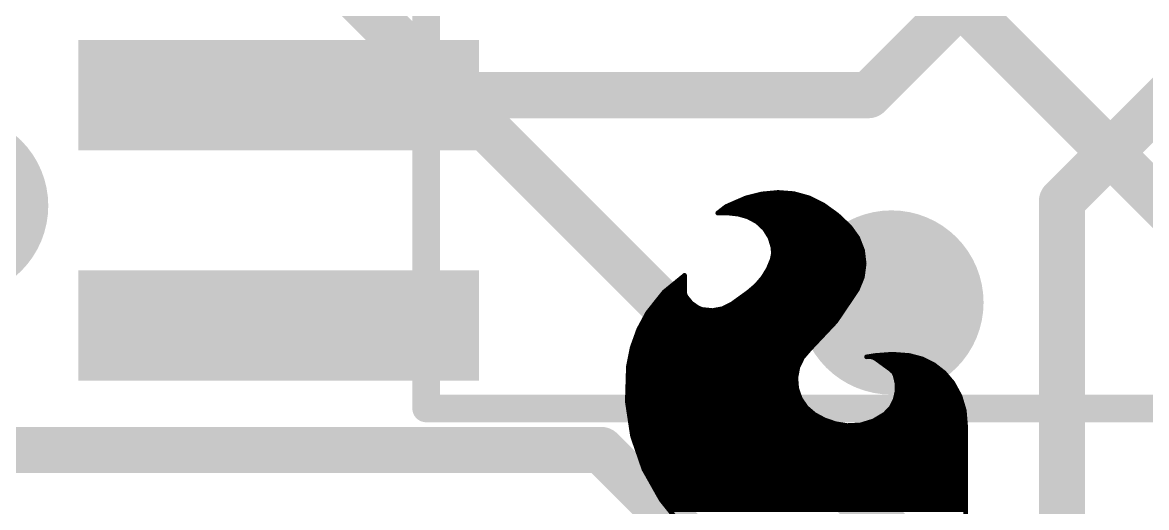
# Model space of a CAD drawing. Extents: x -109 to 32, y -1 to 19.
# Drawn here: x 12.99 to 19.19, y 12.84 to 15.51 of the extents above; entities that cross this region are included whole.
import ezdxf

# ---------------------------------------------------------------- set-up
doc = ezdxf.new("R2010")
doc.units = 0
for name, color, linetype in [('1', 12, 'CONTINUOUS'), ('16', 132, 'CONTINUOUS'), ('18', 110, 'CONTINUOUS'), ('21', 53, 'CONTINUOUS'), ('22', 53, 'CONTINUOUS'), ('51', 53, 'CONTINUOUS')]:
    doc.layers.add(name, color=color, linetype=linetype)

# ---------------------------------------------------------------- blocks, each defined once
blk = doc.blocks.new('RECT')
blk.add_solid([(-0.5, -0.5), (0.5, -0.5), (-0.5, 0.5), (0.5, 0.5)])
blk = doc.blocks.new('ROUNDV')
at = {"const_width": 0.5}
blk.add_lwpolyline([(0, -0.25, 1), (0, 0.25, 1), (0, -0.25)], format="xyb", dxfattribs=at)

msp = doc.modelspace()

# ---------------------------------------------------------------- linework, layer by layer
at = {"layer": '1', "const_width": 0.254}
for points in [[(18.923, 16.383), (17.653, 15.113)], [(17.653, 15.113), (14.4018, 15.113)], [(18.72, 14.529), (19.304, 15.113)], [(19.304, 15.113), (21.1328, 15.113)], [(18.72, 11.25), (18.72, 14.529)], [(12.4206, 13.1572), (16.1798, 13.1572)], [(16.1798, 13.1572), (17.12, 12.217)]]:
    msp.add_lwpolyline(points, dxfattribs=at)
at = {"layer": '1', "const_width": 0.127}
for points in [[(14.4018, 15.1765, 1), (14.4018, 15.0495)], [(17.6081, 15.1579, 1), (17.6979, 15.0681)], [(17.653, 15.0495, 1), (17.653, 15.1765)], [(19.304, 15.1765, 1), (19.304, 15.0495)], [(18.7835, 14.529, 1), (18.6565, 14.529)], [(18.6751, 14.5739, 1), (18.7649, 14.4841)], [(16.2247, 13.2021, 1), (16.1349, 13.1123)], [(16.1798, 13.0937, 1), (16.1798, 13.2207)]]:
    msp.add_lwpolyline(points, format="xyb", dxfattribs=at)
at = {"layer": '16', "const_width": 0.254}
for points in [[(13.97, 16.51), (18.034, 12.446)], [(17.399, 16.383), (20.32, 13.462)]]:
    msp.add_lwpolyline(points, dxfattribs=at)
at = {"layer": '21', "const_width": 0.1524}
msp.add_lwpolyline([(15.215, 13.386), (20.3196, 13.386)], dxfattribs=at)
at = {"layer": '21', "const_width": 0.0762}
msp.add_lwpolyline([(15.215, 13.4241, 1), (15.215, 13.3479)], format="xyb", dxfattribs=at)
at = {"layer": '22', "const_width": 0.0254}
for points in [[(16.9774, 14.5466), (17.0651, 14.5686)], [(17.0078, 14.5542), (17.3011, 14.5542)], [(17.0651, 14.5686), (17.1552, 14.5771)], [(17.1552, 14.5771), (17.2421, 14.5705)], [(17.2421, 14.5705), (17.3261, 14.5473)], [(16.825, 14.4653), (16.8685, 14.4991)], [(16.8685, 14.4991), (16.9189, 14.5212)], [(16.8783, 14.5034), (17.4112, 14.5034)], [(16.9189, 14.5212), (16.9545, 14.5364)], [(16.9367, 14.5288), (17.3633, 14.5288)], [(16.9545, 14.5364), (16.9774, 14.5466)], [(17.3261, 14.5473), (17.4041, 14.5085)], [(17.4041, 14.5085), (17.4818, 14.4525)], [(16.8834, 14.4628), (16.8224, 14.4628)], [(16.8224, 14.4628), (16.8225, 14.4628)], [(16.8225, 14.4628), (16.825, 14.4653)], [(16.8413, 14.478), (17.4464, 14.478)], [(16.9363, 14.4569), (16.8834, 14.4628)], [(16.9875, 14.4424), (16.9363, 14.4569)], [(16.9514, 14.4526), (17.4816, 14.4526)], [(17.0383, 14.4154), (16.9875, 14.4424)], [(17.0161, 14.4272), (17.5085, 14.4272)], [(17.4818, 14.4525), (17.5514, 14.3866)], [(17.0803, 14.3762), (17.0383, 14.4154)], [(17.0528, 14.4018), (17.5353, 14.4018)], [(17.08, 14.3764), (17.5587, 14.3764)], [(17.1106, 14.3273), (17.0803, 14.3762)], [(17.5514, 14.3866), (17.5945, 14.3262)], [(17.0959, 14.351), (17.5768, 14.351)], [(17.1272, 14.2723), (17.1106, 14.3273)], [(17.1111, 14.3256), (17.5948, 14.3256)], [(17.5945, 14.3262), (17.6213, 14.257)], [(17.1188, 14.3002), (17.6046, 14.3002)], [(17.1264, 14.2748), (17.6144, 14.2748)], [(17.1286, 14.2389), (17.1272, 14.2723)], [(17.1282, 14.2494), (17.6222, 14.2494)], [(17.6213, 14.257), (17.6299, 14.1833)], [(17.1006, 14.1547), (17.1221, 14.2062)], [(17.1189, 14.1986), (17.6281, 14.1986)], [(17.1221, 14.2062), (17.1286, 14.2389)], [(17.1256, 14.224), (17.6251, 14.224)], [(17.6299, 14.1833), (17.62, 14.1098)], [(16.5269, 14.0278), (16.6395, 14.1199)], [(16.6395, 14.1199), (16.6395, 14.031)], [(17.0713, 14.1072), (17.1006, 14.1547)], [(17.0807, 14.1224), (17.6217, 14.1224)], [(17.0964, 14.1478), (17.6251, 14.1478)], [(17.1083, 14.1732), (17.6286, 14.1732)], [(16.5804, 14.0716), (16.6395, 14.0716)], [(16.6115, 14.097), (16.6395, 14.097)], [(16.9926, 14.0284), (17.035, 14.0648)], [(17.035, 14.0648), (17.0713, 14.1072)], [(17.0408, 14.0716), (17.6044, 14.0716)], [(17.0626, 14.097), (17.6147, 14.097)], [(17.62, 14.1098), (17.592, 14.0411)], [(16.4363, 13.9141), (16.5269, 14.0278)], [(16.5011, 13.9954), (16.6533, 13.9954)], [(16.5213, 14.0208), (16.6409, 14.0208)], [(16.5494, 14.0462), (16.6395, 14.0462)], [(16.6395, 14.031), (16.6415, 14.0165)], [(16.6415, 14.0165), (16.6472, 14.003)], [(16.6472, 14.003), (16.6769, 13.9663)], [(16.9012, 13.9624), (16.9926, 14.0284)], [(16.9469, 13.9954), (17.5612, 13.9954)], [(16.9821, 14.0208), (17.5783, 14.0208)], [(17.0133, 14.0462), (17.5941, 14.0462)], [(17.592, 14.0411), (17.4734, 13.8653)], [(16.4606, 13.9446), (16.7083, 13.9446)], [(16.4809, 13.97), (16.6739, 13.97)], [(16.6769, 13.9663), (16.7157, 13.9395)], [(16.7157, 13.9395), (16.7361, 13.9319)], [(16.7361, 13.9319), (16.7933, 13.9258)], [(16.7933, 13.9258), (16.8499, 13.9362)], [(16.8499, 13.9362), (16.9012, 13.9624)], [(16.8664, 13.9446), (17.5269, 13.9446)], [(16.9117, 13.97), (17.544, 13.97)], [(16.3862, 13.8207), (16.4363, 13.9141)], [(16.4118, 13.8684), (17.4755, 13.8684)], [(16.4254, 13.8938), (17.4926, 13.8938)], [(16.4404, 13.9192), (17.5098, 13.9192)], [(16.3504, 13.7209), (16.3862, 13.8207)], [(16.385, 13.8176), (17.4285, 13.8176)], [(16.3981, 13.843), (17.4524, 13.843)], [(17.4734, 13.8653), (17.3279, 13.7109)], [(16.3668, 13.7668), (17.3806, 13.7668)], [(16.3759, 13.7922), (17.4045, 13.7922)], [(16.3297, 13.6169), (16.3504, 13.7209)], [(16.3443, 13.6906), (17.3106, 13.6906)], [(16.3494, 13.716), (17.3327, 13.716)], [(16.3577, 13.7414), (17.3566, 13.7414)], [(17.3279, 13.7109), (17.2896, 13.666)], [(17.6911, 13.6779), (17.7851, 13.6852)], [(17.7851, 13.6852), (17.8791, 13.6779)], [(16.3343, 13.6398), (17.2771, 13.6398)], [(16.3393, 13.6652), (17.2892, 13.6652)], [(17.2896, 13.666), (17.2641, 13.6127)], [(17.6428, 13.6703), (17.6911, 13.6779)], [(17.6605, 13.672), (17.6428, 13.6703)], [(17.6779, 13.6685), (17.6605, 13.672)], [(17.6936, 13.6601), (17.6779, 13.6685)], [(17.6841, 13.6652), (17.9273, 13.6652)], [(17.7775, 13.5992), (17.6936, 13.6601)], [(17.7216, 13.6398), (17.9888, 13.6398)], [(17.8791, 13.6779), (17.949, 13.6595)], [(17.949, 13.6595), (18.0138, 13.6274)], [(18.0138, 13.6274), (18.0708, 13.583)], [(16.3237, 13.4241), (16.3297, 13.6169)], [(16.328, 13.5636), (17.255, 13.5636)], [(16.3288, 13.589), (17.2598, 13.589)], [(16.3296, 13.6144), (17.265, 13.6144)], [(17.2641, 13.6127), (17.2534, 13.5546)], [(17.7566, 13.6144), (18.0305, 13.6144)], [(17.7913, 13.5858), (17.7775, 13.5992)], [(17.788, 13.589), (18.0631, 13.589)], [(17.8003, 13.5687), (17.7913, 13.5858)], [(17.8102, 13.5242), (17.8003, 13.5687)], [(17.8014, 13.5636), (18.0874, 13.5636)], [(18.0708, 13.583), (18.1178, 13.528)], [(16.3264, 13.5128), (17.2566, 13.5128)], [(16.3272, 13.5382), (17.2546, 13.5382)], [(17.2534, 13.5546), (17.258, 13.4957)], [(17.8071, 13.5382), (18.1091, 13.5382)], [(17.8102, 13.4786), (17.8102, 13.5242)], [(17.8102, 13.5128), (18.1261, 13.5128)], [(18.1178, 13.528), (18.1579, 13.4548)], [(16.3241, 13.4366), (17.2799, 13.4366)], [(16.3249, 13.462), (17.2698, 13.462)], [(16.3256, 13.4874), (17.2609, 13.4874)], [(17.258, 13.4957), (17.2776, 13.44)], [(17.2776, 13.44), (17.311, 13.3913)], [(17.8003, 13.4341), (17.8102, 13.4786)], [(17.8009, 13.4366), (18.1634, 13.4366)], [(17.8065, 13.462), (18.154, 13.462)], [(17.8102, 13.4874), (18.1401, 13.4874)], [(18.1579, 13.4548), (18.1819, 13.3749)], [(16.3525, 13.2334), (16.3237, 13.4241)], [(16.3256, 13.4112), (17.2973, 13.4112)], [(16.3295, 13.3858), (17.3173, 13.3858)], [(17.311, 13.3913), (17.3558, 13.3528)], [(17.7444, 13.3553), (17.7781, 13.3907)], [(17.7734, 13.3858), (18.1787, 13.3858)], [(17.7781, 13.3907), (17.8003, 13.4341)], [(17.7886, 13.4112), (18.171, 13.4112)], [(18.1819, 13.3749), (18.1889, 13.2918)], [(16.3333, 13.3604), (17.3469, 13.3604)], [(16.3372, 13.335), (17.3888, 13.335)], [(17.3558, 13.3528), (17.4122, 13.3224)], [(17.4122, 13.3224), (17.4729, 13.3019)], [(17.6102, 13.2955), (17.681, 13.3171)], [(17.681, 13.3171), (17.7444, 13.3553)], [(17.7107, 13.335), (18.1853, 13.335)], [(17.7493, 13.3604), (18.1832, 13.3604)], [(16.341, 13.3096), (17.4501, 13.3096)], [(16.3448, 13.2842), (18.1889, 13.2842)], [(16.3487, 13.2588), (18.1889, 13.2588)], [(17.4729, 13.3019), (17.5362, 13.2918)], [(17.5362, 13.2918), (17.6102, 13.2955)], [(17.6565, 13.3096), (18.1874, 13.3096)], [(18.1889, 13.2918), (18.1889, 11.7754)], [(16.4153, 13.051), (16.3525, 13.2334)], [(16.3525, 13.2334), (18.1889, 13.2334)], [(16.3613, 13.208), (18.1889, 13.208)], [(16.37, 13.1826), (18.1889, 13.1826)], [(16.3788, 13.1572), (18.1889, 13.1572)], [(16.3875, 13.1318), (18.1889, 13.1318)], [(16.3962, 13.1064), (18.1889, 13.1064)], [(16.405, 13.081), (18.1889, 13.081)], [(16.4137, 13.0556), (18.1889, 13.0556)], [(16.51, 12.8829), (16.4153, 13.051)], [(16.427, 13.0302), (18.1889, 13.0302)], [(16.4413, 13.0048), (18.1889, 13.0048)], [(16.4556, 12.9794), (18.1889, 12.9794)], [(16.47, 12.954), (18.1889, 12.954)], [(16.4843, 12.9286), (18.1889, 12.9286)], [(16.4986, 12.9032), (18.1889, 12.9032)], [(16.5984, 12.7722), (16.51, 12.8829)], [(16.5141, 12.8778), (18.1889, 12.8778)], [(16.5344, 12.8524), (18.1889, 12.8524)], [(16.5547, 12.827), (18.1889, 12.827)]]:
    msp.add_lwpolyline(points, dxfattribs=at)
at = {"layer": '22', "const_width": 0.0127}
for points in [[(17.0078, 14.5606, 1), (17.0078, 14.5479)], [(17.0645, 14.5749, 1), (17.0658, 14.5622)], [(17.0667, 14.5624, 1), (17.0636, 14.5747)], [(17.1557, 14.5834, 1), (17.1547, 14.5708)], [(17.1558, 14.5708, 1), (17.1546, 14.5834)], [(17.2438, 14.5766, 1), (17.2404, 14.5644)], [(17.2416, 14.5641, 1), (17.2426, 14.5768)], [(17.3011, 14.5479, 1), (17.3011, 14.5606)], [(16.8659, 14.5049, 1), (16.871, 14.4933)], [(16.8724, 14.4941, 1), (16.8646, 14.5041)], [(16.8783, 14.5098, 1), (16.8783, 14.4971)], [(16.9164, 14.527, 1), (16.9214, 14.5154)], [(16.9214, 14.5154, 1), (16.9164, 14.527)], [(16.9367, 14.5351, 1), (16.9367, 14.5225)], [(16.9519, 14.5422, 1), (16.9571, 14.5306)], [(16.957, 14.5306, 1), (16.952, 14.5422)], [(16.9759, 14.5528, 1), (16.9789, 14.5404)], [(16.98, 14.5408, 1), (16.9748, 14.5524)], [(17.3289, 14.553, 1), (17.3233, 14.5416)], [(17.3244, 14.5412, 1), (17.3278, 14.5534)], [(17.3633, 14.5225, 1), (17.3633, 14.5351)], [(17.4078, 14.5137, 1), (17.4004, 14.5033)], [(17.4013, 14.5028, 1), (17.4069, 14.5142)], [(17.4112, 14.4971, 1), (17.4112, 14.5098)], [(16.8224, 14.4692, 1), (16.8224, 14.4565)], [(16.8224, 14.4692, 1), (16.8224, 14.4565)], [(16.818, 14.4673, 1), (16.827, 14.4583)], [(16.8211, 14.4703, 1), (16.8289, 14.4603)], [(16.8295, 14.4608, 1), (16.8205, 14.4698)], [(16.8225, 14.4565, 1), (16.8225, 14.4692)], [(16.8413, 14.4844, 1), (16.8413, 14.4717)], [(16.8841, 14.4691, 1), (16.8827, 14.4565)], [(16.8834, 14.4565, 1), (16.8834, 14.4692)], [(16.938, 14.463, 1), (16.9346, 14.4508)], [(16.9356, 14.4506, 1), (16.937, 14.4632)], [(16.9514, 14.4589, 1), (16.9514, 14.4463)], [(16.9905, 14.448, 1), (16.9845, 14.4368)], [(16.9858, 14.4363, 1), (16.9892, 14.4485)], [(17.0161, 14.4336, 1), (17.0161, 14.4209)], [(17.4464, 14.4717, 1), (17.4464, 14.4844)], [(17.4862, 14.4571, 1), (17.4774, 14.4478)], [(17.4781, 14.4473, 1), (17.4855, 14.4576)], [(17.4816, 14.4463, 1), (17.4816, 14.4589)], [(17.5085, 14.4209, 1), (17.5085, 14.4336)], [(17.0426, 14.4201, 1), (17.0339, 14.4108)], [(17.0353, 14.4098, 1), (17.0412, 14.421)], [(17.0528, 14.4082, 1), (17.0528, 14.3955)], [(17.08, 14.3827, 1), (17.08, 14.3701)], [(17.0856, 14.3795, 1), (17.0749, 14.3728)], [(17.0759, 14.3715, 1), (17.0846, 14.3808)], [(17.5353, 14.3955, 1), (17.5353, 14.4082)], [(17.5566, 14.3903, 1), (17.5462, 14.3829)], [(17.547, 14.382, 1), (17.5558, 14.3912)], [(17.5587, 14.3701, 1), (17.5587, 14.3827)], [(17.0959, 14.3574, 1), (17.0959, 14.3447)], [(17.1167, 14.3292, 1), (17.1045, 14.3255)], [(17.1111, 14.332, 1), (17.1111, 14.3193)], [(17.1052, 14.324, 1), (17.116, 14.3307)], [(17.5768, 14.3447, 1), (17.5768, 14.3574)], [(17.6005, 14.3285, 1), (17.5886, 14.3239)], [(17.5894, 14.3225, 1), (17.5997, 14.3299)], [(17.5948, 14.3193, 1), (17.5948, 14.332)], [(17.1188, 14.3065, 1), (17.1188, 14.2939)], [(17.1264, 14.2812, 1), (17.1264, 14.2685)], [(17.1335, 14.2726, 1), (17.1209, 14.272)], [(17.1211, 14.2705, 1), (17.1333, 14.2741)], [(17.1282, 14.2558, 1), (17.1282, 14.2431)], [(17.6046, 14.2939, 1), (17.6046, 14.3065)], [(17.6144, 14.2685, 1), (17.6144, 14.2812)], [(17.6276, 14.2578, 1), (17.615, 14.2563)], [(17.6153, 14.2547, 1), (17.6272, 14.2593)], [(17.6222, 14.2431, 1), (17.6222, 14.2558)], [(17.1189, 14.205, 1), (17.1189, 14.1923)], [(17.1159, 14.2074, 1), (17.1283, 14.205)], [(17.128, 14.2038, 1), (17.1162, 14.2086)], [(17.1256, 14.2303, 1), (17.1256, 14.2177)], [(17.1223, 14.2387, 1), (17.135, 14.2392)], [(17.1348, 14.2377, 1), (17.1224, 14.2402)], [(17.6362, 14.1825, 1), (17.6236, 14.1842)], [(17.6251, 14.2177, 1), (17.6251, 14.2303)], [(17.6281, 14.1923, 1), (17.6281, 14.205)], [(16.6459, 14.1199, 1), (16.6332, 14.1199)], [(16.6435, 14.115, 1), (16.6355, 14.1248)], [(17.0807, 14.1288, 1), (17.0807, 14.1161)], [(17.0964, 14.1541, 1), (17.0964, 14.1415)], [(17.0948, 14.1571, 1), (17.1065, 14.1522)], [(17.106, 14.1514, 1), (17.0952, 14.158)], [(17.1083, 14.1796, 1), (17.1083, 14.1669)], [(17.6217, 14.1161, 1), (17.6217, 14.1288)], [(17.6236, 14.1826, 1), (17.6362, 14.1841)], [(17.6251, 14.1415, 1), (17.6251, 14.1541)], [(17.6286, 14.1669, 1), (17.6286, 14.1796)], [(16.5804, 14.0779, 1), (16.5804, 14.0653)], [(16.6115, 14.1034, 1), (16.6115, 14.0907)], [(16.6395, 14.0907, 1), (16.6395, 14.1034)], [(16.6395, 14.0653, 1), (16.6395, 14.0779)], [(17.0301, 14.0689, 1), (17.0398, 14.0607)], [(17.0391, 14.06, 1), (17.0308, 14.0696)], [(17.0408, 14.0779, 1), (17.0408, 14.0653)], [(17.0626, 14.1034, 1), (17.0626, 14.0907)], [(17.0659, 14.1105, 1), (17.0767, 14.1039)], [(17.0761, 14.1031, 1), (17.0665, 14.1113)], [(17.6044, 14.0653, 1), (17.6044, 14.0779)], [(17.6137, 14.1107, 1), (17.6263, 14.109)], [(17.6258, 14.1074, 1), (17.6141, 14.1122)], [(17.6147, 14.0907, 1), (17.6147, 14.1034)], [(16.5011, 14.0017, 1), (16.5011, 13.9891)], [(16.5213, 14.0272, 1), (16.5213, 14.0145)], [(16.5229, 14.0327, 1), (16.531, 14.0229)], [(16.5319, 14.0239, 1), (16.522, 14.0318)], [(16.5494, 14.0526, 1), (16.5494, 14.0399)], [(16.6458, 14.0319, 1), (16.6332, 14.0301)], [(16.6332, 14.031, 1), (16.6459, 14.031)], [(16.6473, 14.019, 1), (16.6356, 14.014)], [(16.6352, 14.0156, 1), (16.6478, 14.0173)], [(16.6395, 14.0399, 1), (16.6395, 14.0526)], [(16.6409, 14.0145, 1), (16.6409, 14.0272)], [(16.6521, 14.007, 1), (16.6423, 13.999)], [(16.6414, 14.0005, 1), (16.653, 14.0055)], [(16.6533, 13.9891, 1), (16.6533, 14.0017)], [(16.9469, 14.0017, 1), (16.9469, 13.9891)], [(16.9821, 14.0272, 1), (16.9821, 14.0145)], [(16.9885, 14.0332, 1), (16.9967, 14.0236)], [(16.9963, 14.0233, 1), (16.9889, 14.0335)], [(17.0133, 14.0526, 1), (17.0133, 14.0399)], [(17.5612, 13.9891, 1), (17.5612, 14.0017)], [(17.5783, 14.0145, 1), (17.5783, 14.0272)], [(17.5861, 14.0435, 1), (17.5979, 14.0387)], [(17.5973, 14.0375, 1), (17.5867, 14.0447)], [(17.5941, 14.0399, 1), (17.5941, 14.0526)], [(16.4606, 13.951, 1), (16.4606, 13.9383)], [(16.4809, 13.9764, 1), (16.4809, 13.9637)], [(16.6805, 13.9715, 1), (16.6733, 13.9611)], [(16.6719, 13.9623, 1), (16.6818, 13.9703)], [(16.6739, 13.9637, 1), (16.6739, 13.9764)], [(16.7083, 13.9383, 1), (16.7083, 13.951)], [(16.7179, 13.9455, 1), (16.7135, 13.9335)], [(16.7121, 13.9343, 1), (16.7193, 13.9447)], [(16.7368, 13.9382, 1), (16.7354, 13.9256)], [(16.7339, 13.9259, 1), (16.7383, 13.9379)], [(16.847, 13.9419, 1), (16.8528, 13.9306)], [(16.8511, 13.93, 1), (16.8488, 13.9425)], [(16.8664, 13.951, 1), (16.8664, 13.9383)], [(16.8975, 13.9675, 1), (16.9049, 13.9573)], [(16.9041, 13.9567, 1), (16.8983, 13.9681)], [(16.9117, 13.9764, 1), (16.9117, 13.9637)], [(17.5269, 13.9383, 1), (17.5269, 13.951)], [(17.544, 13.9637, 1), (17.544, 13.9764)], [(16.4118, 13.8748, 1), (16.4118, 13.8621)], [(16.4254, 13.9002, 1), (16.4254, 13.8875)], [(16.4313, 13.9181, 1), (16.4413, 13.9101)], [(16.4419, 13.9111, 1), (16.4307, 13.9171)], [(16.4404, 13.9255, 1), (16.4404, 13.9129)], [(16.7922, 13.932, 1), (16.7945, 13.9195)], [(16.7927, 13.9194, 1), (16.794, 13.9321)], [(17.4755, 13.8621, 1), (17.4755, 13.8748)], [(17.4926, 13.8875, 1), (17.4926, 13.9002)], [(17.5098, 13.9129, 1), (17.5098, 13.9255)], [(16.385, 13.8239, 1), (16.385, 13.8113)], [(16.3806, 13.8237, 1), (16.3918, 13.8177)], [(16.3921, 13.8185, 1), (16.3802, 13.8228)], [(16.3981, 13.8493, 1), (16.3981, 13.8367)], [(17.4285, 13.8113, 1), (17.4285, 13.8239)], [(17.4524, 13.8367, 1), (17.4524, 13.8493)], [(17.4681, 13.8688, 1), (17.4786, 13.8617)], [(17.478, 13.8609, 1), (17.4688, 13.8696)], [(16.3668, 13.7731, 1), (16.3668, 13.7605)], [(16.3759, 13.7986, 1), (16.3759, 13.7859)], [(17.3806, 13.7605, 1), (17.3806, 13.7731)], [(17.4045, 13.7859, 1), (17.4045, 13.7986)], [(16.3443, 13.6969, 1), (16.3443, 13.6843)], [(16.3494, 13.7224, 1), (16.3494, 13.7097)], [(16.3566, 13.7196, 1), (16.3441, 13.7221)], [(16.3444, 13.723, 1), (16.3563, 13.7187)], [(16.3577, 13.7477, 1), (16.3577, 13.7351)], [(17.3106, 13.6843, 1), (17.3106, 13.6969)], [(17.3233, 13.7153, 1), (17.3325, 13.7065)], [(17.3327, 13.7068, 1), (17.3231, 13.715)], [(17.3327, 13.7097, 1), (17.3327, 13.7224)], [(17.3566, 13.7351, 1), (17.3566, 13.7477)], [(17.7856, 13.6916, 1), (17.7846, 13.6789)], [(17.7856, 13.6789, 1), (17.7846, 13.6916)], [(16.3343, 13.6462, 1), (16.3343, 13.6335)], [(16.3393, 13.6715, 1), (16.3393, 13.6589)], [(17.2771, 13.6335, 1), (17.2771, 13.6462)], [(17.2847, 13.6701, 1), (17.2944, 13.6618)], [(17.2953, 13.6632, 1), (17.2838, 13.6687)], [(17.2892, 13.6589, 1), (17.2892, 13.6715)], [(17.6418, 13.6766, 1), (17.6438, 13.664)], [(17.6422, 13.6766, 1), (17.6434, 13.664)], [(17.6618, 13.6782, 1), (17.6592, 13.6658)], [(17.6611, 13.6657, 1), (17.6599, 13.6783)], [(17.6809, 13.6741, 1), (17.6749, 13.6629)], [(17.6767, 13.6623, 1), (17.6792, 13.6747)], [(17.6841, 13.6715, 1), (17.6841, 13.6589)], [(17.6906, 13.6842, 1), (17.6916, 13.6716)], [(17.6973, 13.6652, 1), (17.6899, 13.655)], [(17.6921, 13.6716, 1), (17.6901, 13.6842)], [(17.6906, 13.6545, 1), (17.6966, 13.6657)], [(17.7216, 13.6462, 1), (17.7216, 13.6335)], [(17.8807, 13.684, 1), (17.8775, 13.6718)], [(17.8786, 13.6716, 1), (17.8796, 13.6842)], [(17.9273, 13.6589, 1), (17.9273, 13.6715)], [(17.9518, 13.6652, 1), (17.9462, 13.6538)], [(17.9474, 13.6533, 1), (17.9506, 13.6656)], [(17.9888, 13.6335, 1), (17.9888, 13.6462)], [(18.0177, 13.6324, 1), (18.0099, 13.6224)], [(18.011, 13.6217, 1), (18.0166, 13.6331)], [(16.328, 13.57, 1), (16.328, 13.5573)], [(16.3288, 13.5953, 1), (16.3288, 13.5827)], [(16.3296, 13.6207, 1), (16.3296, 13.6081)], [(16.336, 13.6167, 1), (16.3234, 13.6171)], [(16.3235, 13.6181, 1), (16.3359, 13.6157)], [(17.255, 13.5573, 1), (17.255, 13.57)], [(17.2584, 13.6154, 1), (17.2699, 13.6099)], [(17.2704, 13.6115, 1), (17.2579, 13.6138)], [(17.2598, 13.5827, 1), (17.2598, 13.5953)], [(17.265, 13.6081, 1), (17.265, 13.6207)], [(17.7566, 13.6207, 1), (17.7566, 13.6081)], [(17.7819, 13.6037, 1), (17.7731, 13.5947)], [(17.7738, 13.5941, 1), (17.7812, 13.6043)], [(17.788, 13.5953, 1), (17.788, 13.5827)], [(17.7969, 13.5887, 1), (17.7857, 13.5828)], [(17.7869, 13.5812, 1), (17.7957, 13.5903)], [(17.8065, 13.5701, 1), (17.7941, 13.5673)], [(17.7947, 13.5657, 1), (17.8059, 13.5717)], [(17.8014, 13.57, 1), (17.8014, 13.5573)], [(18.0305, 13.6081, 1), (18.0305, 13.6207)], [(18.0631, 13.5827, 1), (18.0631, 13.5953)], [(18.0757, 13.5871, 1), (18.066, 13.5789)], [(18.0669, 13.578, 1), (18.0747, 13.588)], [(18.0874, 13.5573, 1), (18.0874, 13.57)], [(16.3264, 13.5191, 1), (16.3264, 13.5065)], [(16.3272, 13.5445, 1), (16.3272, 13.5319)], [(17.2597, 13.5551, 1), (17.247, 13.5541)], [(17.2471, 13.5557, 1), (17.2596, 13.5534)], [(17.2546, 13.5319, 1), (17.2546, 13.5445)], [(17.2566, 13.5065, 1), (17.2566, 13.5191)], [(17.8071, 13.5445, 1), (17.8071, 13.5319)], [(17.8166, 13.5242, 1), (17.8039, 13.5242)], [(17.8102, 13.5191, 1), (17.8102, 13.5065)], [(17.804, 13.5228, 1), (17.8164, 13.5256)], [(18.1091, 13.5319, 1), (18.1091, 13.5445)], [(18.1234, 13.5311, 1), (18.1122, 13.5249)], [(18.113, 13.5239, 1), (18.1226, 13.5321)], [(18.1261, 13.5065, 1), (18.1261, 13.5191)], [(16.3241, 13.4429, 1), (16.3241, 13.4303)], [(16.3249, 13.4684, 1), (16.3249, 13.4557)], [(16.3256, 13.4938, 1), (16.3256, 13.4811)], [(17.2516, 13.4952, 1), (17.2643, 13.4962)], [(17.2639, 13.4978, 1), (17.252, 13.4936)], [(17.2609, 13.4811, 1), (17.2609, 13.4938)], [(17.2698, 13.4557, 1), (17.2698, 13.4684)], [(17.2828, 13.4436, 1), (17.2724, 13.4364)], [(17.2716, 13.4379, 1), (17.2836, 13.4421)], [(17.2799, 13.4303, 1), (17.2799, 13.4429)], [(17.8009, 13.4429, 1), (17.8009, 13.4303)], [(17.8065, 13.4684, 1), (17.8065, 13.4557)], [(17.8102, 13.4938, 1), (17.8102, 13.4811)], [(17.8039, 13.4786, 1), (17.8166, 13.4786)], [(17.8164, 13.4772, 1), (17.804, 13.48)], [(18.1401, 13.4811, 1), (18.1401, 13.4938)], [(18.164, 13.4567, 1), (18.1518, 13.453)], [(18.1523, 13.4518, 1), (18.1635, 13.4579)], [(18.154, 13.4557, 1), (18.154, 13.4684)], [(18.1634, 13.4303, 1), (18.1634, 13.4429)], [(16.3173, 13.4243, 1), (16.33, 13.4239)], [(16.3299, 13.425, 1), (16.3174, 13.4231)], [(16.3256, 13.4176, 1), (16.3256, 13.4049)], [(16.3295, 13.3922, 1), (16.3295, 13.3795)], [(17.2973, 13.4049, 1), (17.2973, 13.4176)], [(17.3151, 13.3961, 1), (17.3068, 13.3864)], [(17.3057, 13.3877, 1), (17.3162, 13.3948)], [(17.3173, 13.3795, 1), (17.3173, 13.3922)], [(17.7734, 13.3922, 1), (17.7734, 13.3795)], [(17.7724, 13.3935, 1), (17.7837, 13.3878)], [(17.7827, 13.3863, 1), (17.7735, 13.395)], [(17.7886, 13.4176, 1), (17.7886, 13.4049)], [(17.7941, 13.4355, 1), (17.8065, 13.4327)], [(17.806, 13.4312, 1), (17.7946, 13.437)], [(18.171, 13.4049, 1), (18.171, 13.4176)], [(18.1883, 13.3755, 1), (18.1756, 13.3744)], [(18.1787, 13.3795, 1), (18.1787, 13.3922)], [(16.3333, 13.3667, 1), (16.3333, 13.3541)], [(16.3372, 13.3414, 1), (16.3372, 13.3287)], [(17.3469, 13.3541, 1), (17.3469, 13.3667)], [(17.3588, 13.3584, 1), (17.3528, 13.3472)], [(17.3517, 13.348, 1), (17.3599, 13.3576)], [(17.3888, 13.3287, 1), (17.3888, 13.3414)], [(17.4142, 13.3284, 1), (17.4102, 13.3164)], [(17.4092, 13.3168, 1), (17.4152, 13.328)], [(17.6777, 13.3225, 1), (17.6843, 13.3116)], [(17.6828, 13.311, 1), (17.6791, 13.3232)], [(17.7107, 13.3414, 1), (17.7107, 13.3287)], [(17.7398, 13.3597, 1), (17.749, 13.3509)], [(17.7477, 13.3499, 1), (17.7411, 13.3607)], [(17.7493, 13.3667, 1), (17.7493, 13.3541)], [(18.1759, 13.3731, 1), (18.188, 13.3768)], [(18.1832, 13.3541, 1), (18.1832, 13.3667)], [(18.1853, 13.3287, 1), (18.1853, 13.3414)], [(16.341, 13.316, 1), (16.341, 13.3033)], [(16.3448, 13.2905, 1), (16.3448, 13.2779)], [(16.3487, 13.2652, 1), (16.3487, 13.2525)], [(17.4501, 13.3033, 1), (17.4501, 13.316)], [(17.4739, 13.3081, 1), (17.4719, 13.2956)], [(17.4709, 13.2959, 1), (17.4749, 13.3079)], [(17.5359, 13.2981, 1), (17.5365, 13.2855)], [(17.5352, 13.2855, 1), (17.5372, 13.2981)], [(17.6083, 13.3015, 1), (17.612, 13.2894)], [(17.6105, 13.2891, 1), (17.6098, 13.3018)], [(17.6565, 13.316, 1), (17.6565, 13.3033)], [(18.1953, 13.2918, 1), (18.1825, 13.2918)], [(18.1826, 13.2913, 1), (18.1952, 13.2923)], [(18.1874, 13.3033, 1), (18.1874, 13.316)], [(18.1889, 13.2779, 1), (18.1889, 13.2905)], [(18.1889, 13.2525, 1), (18.1889, 13.2652)], [(16.3525, 13.2398, 1), (16.3525, 13.2271)], [(16.3585, 13.2354, 1), (16.3465, 13.2313)], [(16.3462, 13.2324, 1), (16.3588, 13.2343)], [(16.3613, 13.2143, 1), (16.3613, 13.2017)], [(18.1889, 13.2271, 1), (18.1889, 13.2398)], [(18.1889, 13.2017, 1), (18.1889, 13.2143)], [(16.37, 13.189, 1), (16.37, 13.1763)], [(16.3788, 13.1636, 1), (16.3788, 13.1509)], [(16.3875, 13.1381, 1), (16.3875, 13.1255)], [(18.1889, 13.1763, 1), (18.1889, 13.189)], [(18.1889, 13.1509, 1), (18.1889, 13.1636)], [(18.1889, 13.1255, 1), (18.1889, 13.1381)], [(16.3962, 13.1128, 1), (16.3962, 13.1001)], [(16.405, 13.0874, 1), (16.405, 13.0747)], [(18.1889, 13.1001, 1), (18.1889, 13.1128)], [(18.1889, 13.0747, 1), (18.1889, 13.0874)], [(16.4137, 13.0619, 1), (16.4137, 13.0493)], [(16.4209, 13.0541, 1), (16.4098, 13.0479)], [(16.4093, 13.0489, 1), (16.4213, 13.053)], [(16.427, 13.0366, 1), (16.427, 13.0239)], [(16.4413, 13.0112, 1), (16.4413, 12.9985)], [(18.1889, 13.0493, 1), (18.1889, 13.0619)], [(18.1889, 13.0239, 1), (18.1889, 13.0366)], [(18.1889, 12.9985, 1), (18.1889, 13.0112)], [(16.4556, 12.9857, 1), (16.4556, 12.9731)], [(16.47, 12.9604, 1), (16.47, 12.9477)], [(18.1889, 12.9731, 1), (18.1889, 12.9857)], [(18.1889, 12.9477, 1), (18.1889, 12.9604)], [(16.4843, 12.935, 1), (16.4843, 12.9223)], [(16.4986, 12.9095, 1), (16.4986, 12.8969)], [(16.515, 12.8869, 1), (16.505, 12.8789)], [(16.5045, 12.8798, 1), (16.5155, 12.886)], [(16.5141, 12.8841, 1), (16.5141, 12.8715)], [(18.1889, 12.9223, 1), (18.1889, 12.935)], [(18.1889, 12.8969, 1), (18.1889, 12.9095)], [(18.1889, 12.8715, 1), (18.1889, 12.8841)], [(16.5344, 12.8588, 1), (16.5344, 12.8461)], [(18.1889, 12.8461, 1), (18.1889, 12.8588)]]:
    msp.add_lwpolyline(points, format="xyb", dxfattribs=at)
at = {"layer": '51', "const_width": 0.1524}
msp.add_lwpolyline([(15.215, 18.11), (15.215, 13.386)], dxfattribs=at)
at = {"layer": '51', "const_width": 0.0762}
msp.add_lwpolyline([(15.1769, 13.386, 1), (15.2531, 13.386)], format="xyb", dxfattribs=at)

# ---------------------------------------------------------------- block references
at = {"layer": '1', "xscale": 0.6096, "yscale": 2.2098, "rotation": 270}
for p in [(14.4018, 15.113), (14.4018, 13.843)]:
    msp.add_blockref('RECT', p, dxfattribs=at)
at = {"layer": '18', "xscale": 1.016, "yscale": 1.016}
for p in [(12.6238, 14.5034), (12.6238, 14.5034), (17.78, 13.97), (17.78, 13.97)]:
    msp.add_blockref('ROUNDV', p, dxfattribs=at)
at = {"layer": '51', "xscale": 0.3556, "yscale": 1.016, "rotation": 270}
for p in [(14.6558, 15.113), (14.6558, 13.843)]:
    msp.add_blockref('RECT', p, dxfattribs=at)

doc.saveas('drawing.dxf')
